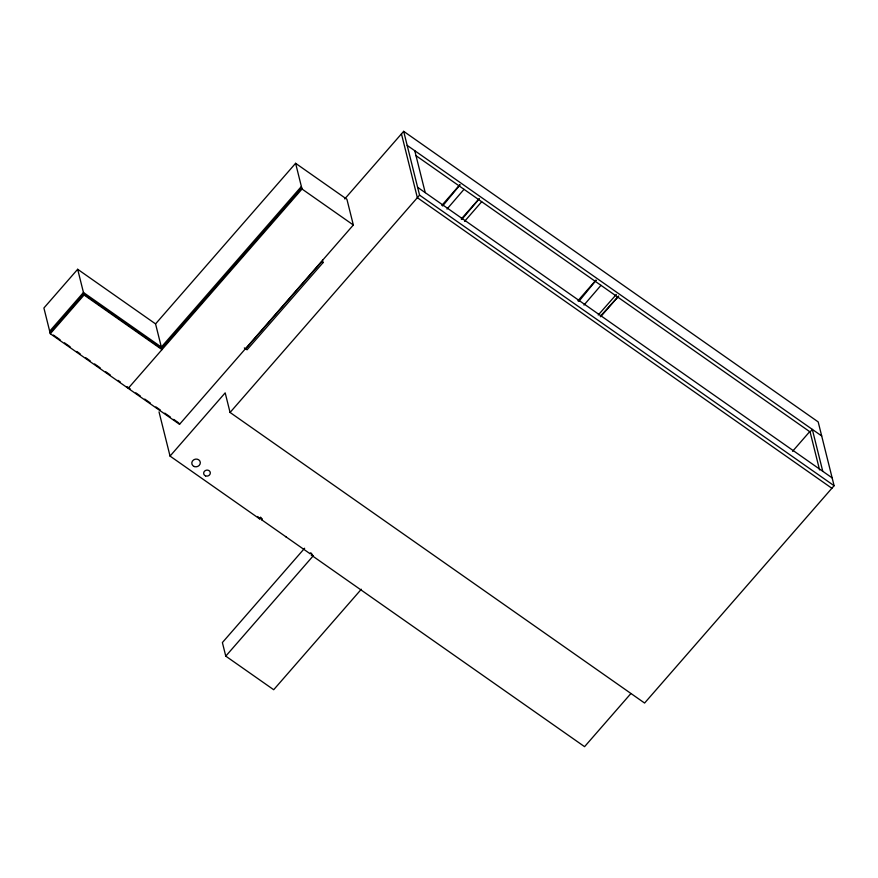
<?xml version="1.0" encoding="UTF-8"?>
<svg xmlns="http://www.w3.org/2000/svg" width="878" height="878" viewBox="0 0 878 878"><rect width="100%" height="100%" fill="white"/><g stroke="black" fill="none" stroke-linecap="round" stroke-linejoin="round"><path stroke-width="1.32" d="M578.8 301.45L596.107 280.312M442.611 205.99L460.006 184.907M461.784 219.423L478.609 199.591M447.012 209.063L464.001 189.352M583.991 305.05L600.969 285.339M77.67 269.283L43.9 308.002L50.309 333.728L179.54 424.315L353.34 224.998L346.92 199.284L295.601 163.308L155.56 323.894L161.98 349.609L84.079 295.008L77.67 269.283L155.56 323.894M49.684 331.204L83.454 292.484L161.343 347.095L301.384 186.498M50.057 332.718L83.827 293.987L161.728 348.599L301.758 188.013M50.309 333.728L84.079 295.008M128.21 388.339L302.01 189.022L295.601 163.308M344.725 198.933L403.671 131.338L818.186 421.912L834.1 485.721L644.595 703.048L230.069 412.462L225.185 392.861L170.047 456.088L259.603 518.865L260.382 517.976L262.127 519.194L261.633 519.765L309.923 553.623L311.438 553.261M245.697 348.851L321.71 261.666L323.06 262.61L247.036 349.784L244.347 347.907M230.069 412.462L419.574 195.146L403.671 131.338M441.81 205.43L459.82 184.775M464.561 221.377L481.671 201.753M285.504 536.502L286.041 536.886M304.644 548.223L222.386 642.553L225.767 656.129L273.695 689.724L361.319 589.237M309.923 553.623L310.417 553.052L312.173 554.27L311.394 555.159L584.572 746.662L630.81 693.631M225.767 656.129L313.391 555.642M577.889 300.814L595.899 280.17M600.629 316.76L618.639 296.106L600.3 316.31M792.56 451.303L809.67 431.691M819.569 469.917L810.098 431.932L812.315 429.386L822.763 471.299M598.214 315.026L616.356 294.459M461.235 219.028L479.377 198.472M311.394 555.159L312.557 554.896M407.172 145.386L821.698 435.96M415.931 155.615L810.098 431.932M417.621 187.31L832.146 477.884M419.574 195.146L834.1 485.721M831.883 488.267L417.357 197.693L401.455 133.884M302.01 189.022L353.34 224.998M53.404 335.056L60.088 339.742M64.544 342.859L70.108 346.766M76.792 351.452L80.139 353.801M85.704 357.697L90.16 360.825M94.615 363.953L100.191 367.849M105.755 371.756L110.211 374.884M118.014 380.35L120.242 381.908M126.926 386.594L130.262 388.932M135.838 392.839L140.293 395.967M144.749 399.084L150.314 402.991M155.889 406.898L160.345 410.026M164.801 413.143L170.365 417.05M173.712 419.388L178.168 422.516M260.546 517.142L262.127 519.194M260.053 517.713L261.633 519.765M257.781 516.494L259.603 518.865M414.778 150.72L425.226 192.633M322.424 260.075L323.06 262.61M179.277 423.295L179.54 424.315M159.028 411.881L170.047 456.088M205.606 475.92A3.347 2.996 -14 0 0 210.303 472.66A3.347 2.996 -14 0 0 205.057 470.74A3.347 2.996 -14 0 0 205.606 475.92M194.279 466.547A4.291 3.852 -14 0 0 200.305 462.377A4.291 3.852 -14 0 0 193.577 459.907A4.291 3.852 -14 0 0 194.279 466.547"/></g></svg>
